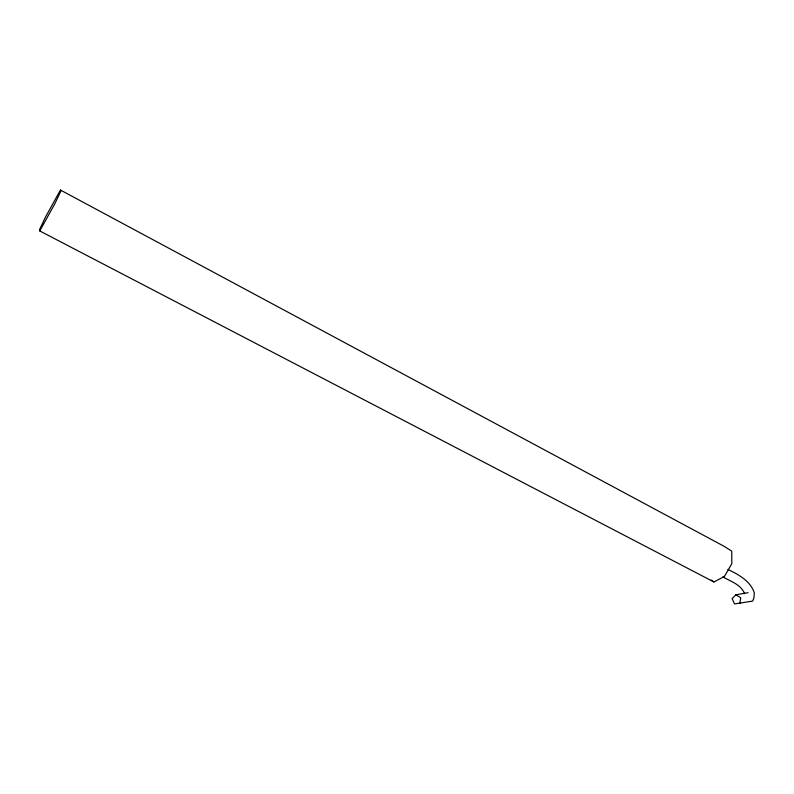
<?xml version="1.0" encoding="UTF-8"?>
<svg xmlns="http://www.w3.org/2000/svg" width="794" height="794" viewBox="0 0 794 794"><rect width="100%" height="100%" fill="white"/><g stroke="black" fill="none" stroke-linecap="round" stroke-linejoin="round"><path stroke-width="1.19" d="M739.859 603.46L740.713 597.773L735.909 594.775L732.108 598.597L734.539 603.946L752.732 601.078L753.963 597.733L754.3 592.82C750.399 580.89 738.489 574.588 727.949 569.417M60.463 190.054L45.665 216.752L39.7 229.277L39.76 230.945L713.915 581.962L724.366 576.523L731.82 563.68L731.76 551.175L724.356 546.451L60.463 190.054L60.801 191.195L54.826 203.8L39.76 230.945M735.909 594.775L748.077 592.691M722.788 576.871C730.569 581.367 741.09 584.533 744.603 593.714M711.216 580.067L713.915 581.962"/></g></svg>
